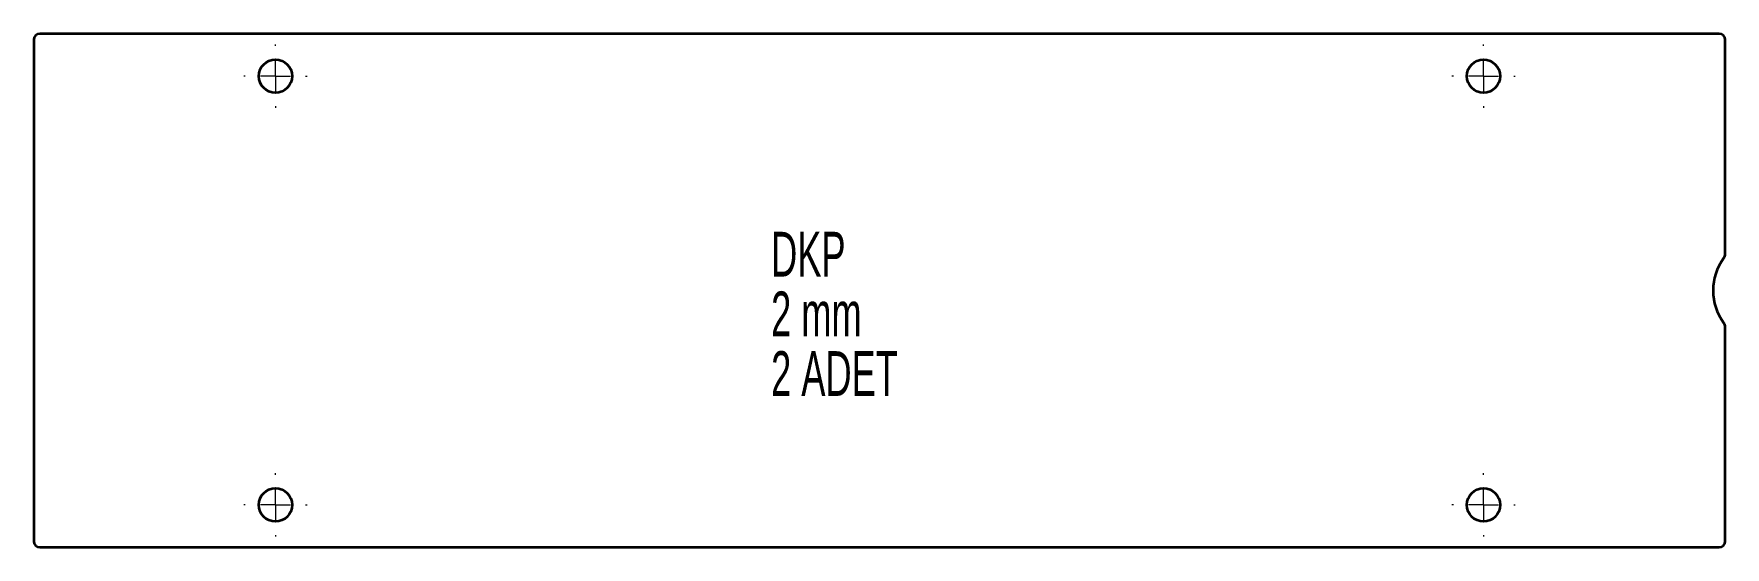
# Model space of a CAD drawing. Header units: millimetres. Extents: x 7 to 287, y 78 to 163.
import ezdxf

# ---------------------------------------------------------------- set-up
doc = ezdxf.new("R2010")
doc.units = ezdxf.units.MM
doc.styles.add('SLDTEXTSTYLE0', font='TXT', dxfattribs={"width": 0.605})

# ---------------------------------------------------------------- blocks, each defined once
blk = doc.blocks.new('SW_NOTE_0')
at = {"color": 0, "linetype": 'Continuous', "lineweight": 0, "char_height": 7.408, "attachment_point": 1, "style": 'SLDTEXTSTYLE0'}
for s, insert in [('DKP', (0, 9.55)), ('2 mm', (0, -0.33)), ('2 ADET', (0, -10.21))]:
    blk.add_mtext(s, dxfattribs=dict(at, insert=insert))
blk = doc.blocks.new('SW_CENTERMARKSYMBOL_0')
at = {"color": 0, "linetype": 'Continuous', "lineweight": 18}
for p, q in [((0, 5), (0, 5.25)), ((-5, 0), (-5.25, 0)), ((0, 0), (-2.5, 0)), ((0, 0), (0, 2.5)), ((0, 0), (0, -2.5)), ((0, 0), (2.5, 0)), ((5, 0), (5.25, 0)), ((0, -5), (0, -5.25))]:
    blk.add_line(p, q, dxfattribs=at)
blk = doc.blocks.new('SW_CENTERMARKSYMBOL_1')
at = {"color": 0, "linetype": 'Continuous', "lineweight": 18}
for p, q in [((0, 5), (0, 5.25)), ((-5, 0), (-5.25, 0)), ((0, 0), (-2.5, 0)), ((0, 0), (0, 2.5)), ((0, 0), (0, -2.5)), ((0, 0), (2.5, 0)), ((5, 0), (5.25, 0)), ((0, -5), (0, -5.25))]:
    blk.add_line(p, q, dxfattribs=at)
blk = doc.blocks.new('SW_CENTERMARKSYMBOL_2')
at = {"color": 0, "linetype": 'Continuous', "lineweight": 18}
for p, q in [((0, 5), (0, 5.25)), ((-5, 0), (-5.25, 0)), ((0, 0), (-2.5, 0)), ((0, 0), (0, 2.5)), ((0, 0), (0, -2.5)), ((0, 0), (2.5, 0)), ((5, 0), (5.25, 0)), ((0, -5), (0, -5.25))]:
    blk.add_line(p, q, dxfattribs=at)
blk = doc.blocks.new('SW_CENTERMARKSYMBOL_3')
at = {"color": 0, "linetype": 'Continuous', "lineweight": 18}
for p, q in [((0, 5), (0, 5.25)), ((-5, 0), (-5.25, 0)), ((0, 0), (-2.5, 0)), ((0, 0), (0, 2.5)), ((0, 0), (0, -2.5)), ((0, 0), (2.5, 0)), ((5, 0), (5.25, 0)), ((0, -5), (0, -5.25))]:
    blk.add_line(p, q, dxfattribs=at)

msp = doc.modelspace()

# ---------------------------------------------------------------- linework, layer by layer
at = {"color": 7, "linetype": 'Continuous', "lineweight": 35}
for p, q in [((286.18, 163.09), (8.18, 163.09)), ((7.18, 162.09), (7.18, 79.09)), ((287.18, 126.59), (287.18, 162.09)), ((287.18, 79.09), (287.18, 114.59)), ((8.18, 78.09), (286.18, 78.09))]:
    msp.add_line(p, q, dxfattribs=at)
for centre in [(47.18, 156.09), (247.18, 156.09), (47.18, 85.09), (247.18, 85.09)]:
    msp.add_circle(centre, 2.75, dxfattribs=at)
for centre, radius, start, end in [((8.18, 162.09), 1, 90, 180), ((286.18, 162.09), 1, 0, 90), ((286.18, 126.59), 1, 323.1301, 0), ((294.18, 120.59), 9, 143.1301, 216.8699), ((286.18, 114.59), 1, 0, 36.8699), ((8.18, 79.09), 1, 180, 270), ((286.18, 79.09), 1, 270, 0)]:
    msp.add_arc(centre, radius, start, end, dxfattribs=at)

# ---------------------------------------------------------------- block references
at = {"color": 7, "linetype": 'Continuous', "lineweight": 18}
for name, p in [('SW_CENTERMARKSYMBOL_3', (47.18, 156.09)), ('SW_CENTERMARKSYMBOL_0', (247.18, 156.09)), ('SW_CENTERMARKSYMBOL_2', (47.18, 85.09)), ('SW_CENTERMARKSYMBOL_1', (247.18, 85.09))]:
    msp.add_blockref(name, p, dxfattribs=at)
at = {"color": 7, "linetype": 'Continuous', "lineweight": 0}
msp.add_blockref('SW_NOTE_0', (129.24, 120.76), dxfattribs=at)

doc.saveas('drawing.dxf')
